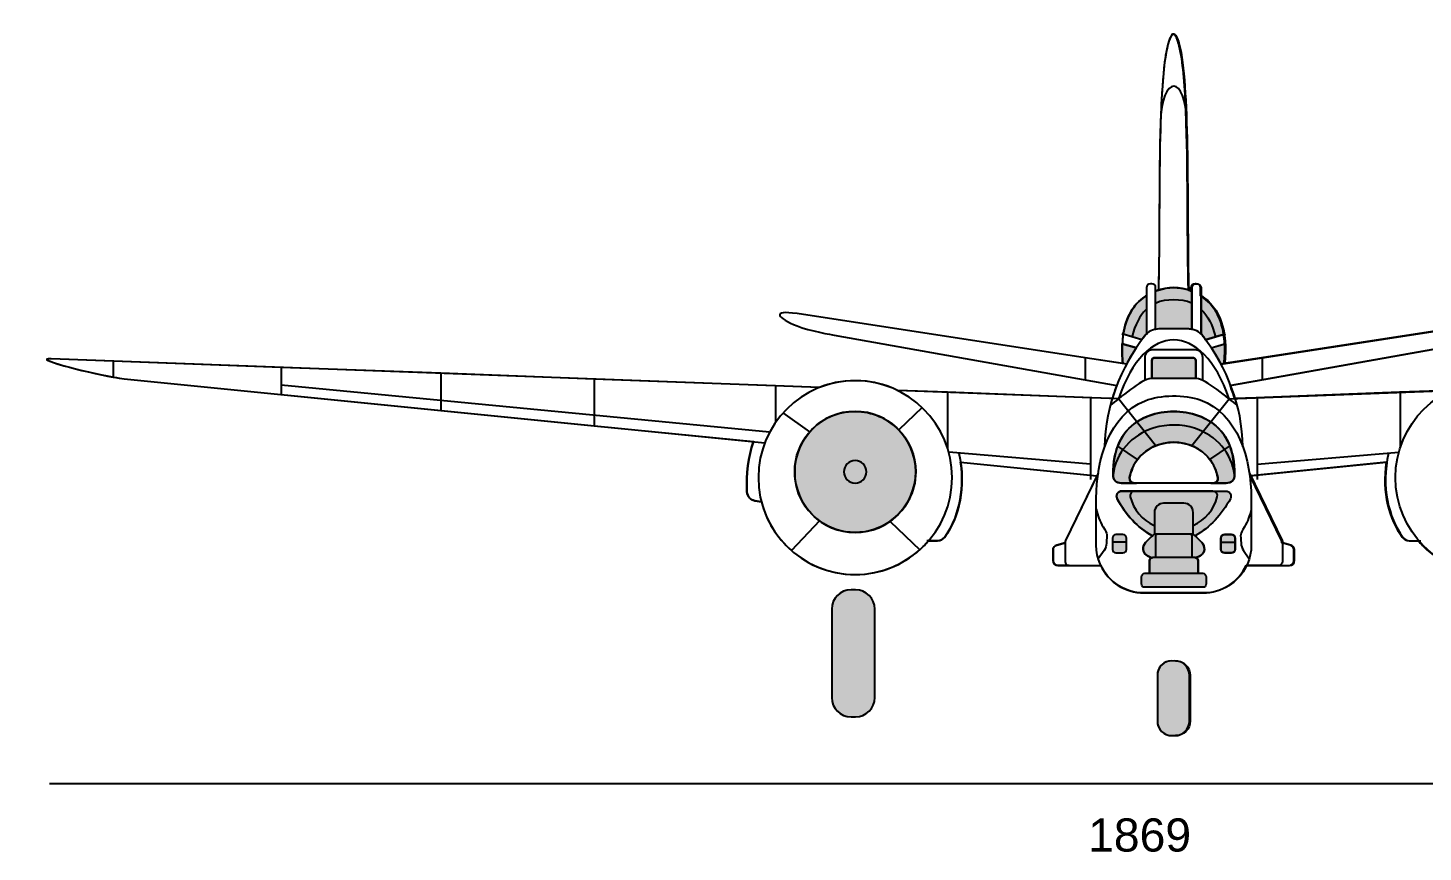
# Model space of a CAD drawing. Extents: x 34 to 386, y 42 to 325.
# Drawn here: x 195.8 to 311.4, y 250.9 to 319.1 of the extents above; entities that cross this region are included whole.
import ezdxf

# ---------------------------------------------------------------- set-up
doc = ezdxf.new("R2010")
doc.units = 0
doc.header["$MEASUREMENT"] = 0
doc.layers.add('4-VIEW', color=7, linetype='CONTINUOUS')
doc.layers.add('SOLIDS', color=7, linetype='CONTINUOUS')

msp = doc.modelspace()

# ---------------------------------------------------------------- hatches: boundary and pattern name
at = {"layer": 'SOLIDS'}
h = msp.add_hatch(color=255, dxfattribs=at)
edge = h.paths.add_edge_path()
edge.add_spline(control_points=[(289.24, 297.34), (289.24, 297.34), (289.24, 294.17), (289.24, 294.17), (289.33, 294.19), (289.42, 294.2), (289.51, 294.2), (289.51, 294.2), (291.96, 294.2), (291.96, 294.2), (292.06, 294.2), (292.15, 294.19), (292.24, 294.17), (292.24, 294.17), (292.24, 297.61), (292.24, 297.61), (292.24, 297.79), (292.39, 297.94), (292.57, 297.94), (292.57, 297.94), (292.51, 297.94), (292.51, 297.94), (292.33, 297.94), (292.18, 297.79), (292.18, 297.61), (292.18, 297.61), (292.18, 297.36), (292.18, 297.36), (292.18, 297.36), (292.18, 297.34), (292.18, 297.34), (292.18, 297.34), (292.06, 297.38), (292.06, 297.38), (292.06, 297.38), (291.96, 297.42), (291.96, 297.42), (291.95, 297.43), (291.95, 297.43), (291.95, 297.44), (291.11, 297.69), (290.31, 297.69), (289.47, 297.42), (289.47, 297.42), (289.36, 297.38), (289.36, 297.38), (289.36, 297.38), (289.24, 297.34), (289.24, 297.34)], knot_values=[0, 0, 0, 0, 1, 1, 1, 2, 2, 2, 3, 3, 3, 4, 4, 4, 5, 5, 5, 6, 6, 6, 7, 7, 7, 8, 8, 8, 9, 9, 9, 10, 10, 10, 11, 11, 11, 12, 12, 12, 13, 13, 13, 14, 14, 14, 15, 15, 15, 16, 16, 16, 16], degree=3, periodic=1)
h = msp.add_hatch(color=255, dxfattribs=at)
edge = h.paths.add_edge_path()
edge.add_spline(control_points=[(287.28, 293.56), (287.28, 293.56), (288.1, 293.31), (288.1, 293.31), (288.16, 293.41), (288.23, 293.5), (288.3, 293.59), (288.35, 293.66), (288.41, 293.73), (288.48, 293.79), (288.48, 293.79), (288.48, 296.95), (288.48, 296.95), (288.43, 296.93), (288.38, 296.91), (288.36, 296.89), (287.39, 296.24), (286.77, 295.17), (286.55, 293.77), (286.55, 293.77), (287.28, 293.56), (287.28, 293.56)], knot_values=[0, 0, 0, 0, 1, 1, 1, 2, 2, 2, 3, 3, 3, 4, 4, 4, 5, 5, 5, 6, 6, 6, 7, 7, 7, 7], degree=3, periodic=1)
h = msp.add_hatch(color=255, dxfattribs=at)
edge = h.paths.add_edge_path()
edge.add_spline(control_points=[(294.2, 293.56), (294.2, 293.56), (294.87, 293.75), (294.87, 293.75), (294.87, 293.76), (294.87, 293.77), (294.87, 293.77), (294.65, 295.17), (294.04, 296.24), (293.06, 296.89), (293.05, 296.9), (293.03, 296.91), (293, 296.92), (293, 296.92), (293, 293.79), (293, 293.79), (293.06, 293.73), (293.12, 293.66), (293.18, 293.59), (293.25, 293.5), (293.31, 293.41), (293.38, 293.31), (293.38, 293.31), (294.2, 293.56), (294.2, 293.56)], knot_values=[0, 0, 0, 0, 1, 1, 1, 2, 2, 2, 3, 3, 3, 4, 4, 4, 5, 5, 5, 6, 6, 6, 7, 7, 7, 8, 8, 8, 8], degree=3, periodic=1)
h = msp.add_hatch(color=255, dxfattribs=at)
edge = h.paths.add_edge_path()
edge.add_spline(control_points=[(286.47, 292.98), (286.44, 292.47), (286.46, 291.91), (286.52, 291.33), (286.52, 291.33), (286.82, 291.28), (286.82, 291.28), (287.07, 291.75), (287.34, 292.2), (287.64, 292.65), (287.64, 292.65), (286.47, 292.98), (286.47, 292.98)], knot_values=[0, 0, 0, 0, 1, 1, 1, 2, 2, 2, 3, 3, 3, 4, 4, 4, 4], degree=3, periodic=1)
h = msp.add_hatch(color=255, dxfattribs=at)
edge = h.paths.add_edge_path()
edge.add_spline(control_points=[(293.84, 292.65), (294.13, 292.2), (294.41, 291.75), (294.66, 291.28), (294.66, 291.28), (294.96, 291.33), (294.96, 291.33), (294.96, 291.33), (294.96, 291.33), (294.96, 291.33), (294.96, 291.33), (294.9, 291.33), (294.9, 291.33), (294.96, 291.91), (294.98, 292.46), (294.95, 292.97), (294.95, 292.97), (293.84, 292.65), (293.84, 292.65)], knot_values=[0, 0, 0, 0, 1, 1, 1, 2, 2, 2, 3, 3, 3, 4, 4, 4, 5, 5, 5, 6, 6, 6, 6], degree=3, periodic=1)
h = msp.add_hatch(color=255, dxfattribs=at)
edge = h.paths.add_edge_path()
edge.add_spline(control_points=[(288.92, 291.59), (288.92, 291.59), (288.92, 290.09), (288.92, 290.09), (288.92, 290.09), (292.56, 290.09), (292.56, 290.09), (292.56, 290.09), (292.56, 291.59), (292.56, 291.59), (292.56, 291.72), (292.45, 291.82), (292.32, 291.82), (292.32, 291.82), (289.16, 291.82), (289.16, 291.82), (289.03, 291.82), (288.92, 291.72), (288.92, 291.59)], knot_values=[0, 0, 0, 0, 1, 1, 1, 2, 2, 2, 3, 3, 3, 4, 4, 4, 5, 5, 5, 6, 6, 6, 6], degree=3, periodic=1)
h = msp.add_hatch(color=252, dxfattribs=at)
edge = h.paths.add_edge_path()
edge.add_spline(control_points=[(260.58, 285.68), (259.8, 284.8), (259.33, 283.64), (259.33, 282.37), (259.33, 280.7), (260.15, 279.22), (261.4, 278.31), (262.23, 277.71), (263.25, 277.35), (264.34, 277.35), (265.42, 277.35), (266.41, 277.69), (267.23, 278.27), (268.52, 279.18), (269.36, 280.68), (269.36, 282.37), (269.36, 283.72), (268.83, 284.94), (267.96, 285.84), (267.05, 286.79), (265.76, 287.38), (264.34, 287.38), (262.84, 287.38), (261.5, 286.73), (260.58, 285.68)], knot_values=[0, 0, 0, 0, 1, 1, 1, 2, 2, 2, 3, 3, 3, 4, 4, 4, 5, 5, 5, 6, 6, 6, 7, 7, 7, 8, 8, 8, 8], degree=3, periodic=1)
h = msp.add_hatch(color=255, dxfattribs=at)
edge = h.paths.add_edge_path()
edge.add_spline(control_points=[(285.71, 282.13), (285.66, 281.72), (285.97, 281.44), (286.39, 281.44), (286.39, 281.44), (287.45, 281.44), (287.45, 281.44), (287.21, 281.44), (287.04, 281.66), (287.08, 281.89), (287.19, 282.48), (287.42, 282.98), (287.73, 283.39), (289.16, 285.29), (292.31, 285.29), (293.75, 283.39), (294.05, 282.98), (294.28, 282.48), (294.4, 281.89), (294.44, 281.66), (294.26, 281.44), (294.03, 281.44), (294.03, 281.44), (295.08, 281.44), (295.08, 281.44), (295.5, 281.44), (295.82, 281.72), (295.77, 282.13), (295.79, 284.22), (295.07, 285.67), (293.8, 286.51), (293.56, 286.67), (293.31, 286.8), (293.03, 286.92), (291.72, 287.47), (290.27, 287.51), (288.92, 287.09), (288.46, 286.95), (288.04, 286.75), (287.68, 286.51), (286.41, 285.67), (285.69, 284.22), (285.71, 282.13)], knot_values=[0, 0, 0, 0, 1, 1, 1, 2, 2, 2, 3, 3, 3, 4, 4, 4, 5, 5, 5, 6, 6, 6, 7, 7, 7, 8, 8, 8, 9, 9, 9, 10, 10, 10, 11, 11, 11, 12, 12, 12, 13, 13, 13, 14, 14, 14, 14], degree=3, periodic=1)
h = msp.add_hatch(color=252, dxfattribs=at)
edge = h.paths.add_edge_path()
edge.add_spline(control_points=[(286.05, 280.15), (286.77, 278.8), (287.72, 277.78), (288.97, 277.08), (288.94, 277.05), (288.91, 277.02), (288.87, 276.99), (288.73, 276.85), (288.6, 276.71), (288.41, 276.52), (288.26, 276.36), (288.19, 276.17), (288.2, 275.95), (288.23, 275.55), (288.58, 275.35), (288.92, 275.26), (288.93, 275.26), (288.95, 275.27), (288.97, 275.27), (288.97, 275.27), (288.92, 275.26), (288.92, 275.26), (288.81, 275.23), (288.73, 275.14), (288.73, 275.03), (288.73, 275.03), (288.73, 273.97), (288.73, 273.97), (288.73, 273.97), (288.34, 273.97), (288.34, 273.97), (288.19, 273.97), (288.06, 273.84), (288.06, 273.68), (288.06, 273.68), (288.06, 273.09), (288.06, 273.09), (288.06, 272.93), (288.19, 272.81), (288.34, 272.81), (288.34, 272.81), (293.14, 272.81), (293.14, 272.81), (293.29, 272.81), (293.42, 272.93), (293.42, 273.09), (293.42, 273.09), (293.42, 273.68), (293.42, 273.68), (293.42, 273.84), (293.29, 273.97), (293.14, 273.97), (293.14, 273.97), (292.75, 273.97), (292.75, 273.97), (292.75, 273.97), (292.75, 275.03), (292.75, 275.03), (292.75, 275.14), (292.67, 275.24), (292.56, 275.26), (292.9, 275.35), (293.25, 275.55), (293.28, 275.95), (293.29, 276.17), (293.22, 276.36), (293.07, 276.52), (292.87, 276.71), (292.75, 276.85), (292.6, 276.99), (292.57, 277.02), (292.54, 277.05), (292.51, 277.08), (293.76, 277.78), (294.7, 278.8), (295.43, 280.15), (295.58, 280.43), (295.37, 280.78), (295.05, 280.78), (295.05, 280.78), (293.98, 280.78), (293.98, 280.78), (293.98, 280.78), (287.5, 280.78), (287.5, 280.78), (287.5, 280.78), (286.43, 280.78), (286.43, 280.78), (286.11, 280.78), (285.9, 280.43), (286.05, 280.15), (286.05, 280.15), (286.05, 280.15), (286.05, 280.15)], knot_values=[0, 0, 0, 0, 1, 1, 1, 2, 2, 2, 3, 3, 3, 4, 4, 4, 5, 5, 5, 6, 6, 6, 7, 7, 7, 8, 8, 8, 9, 9, 9, 10, 10, 10, 11, 11, 11, 12, 12, 12, 13, 13, 13, 14, 14, 14, 15, 15, 15, 16, 16, 16, 17, 17, 17, 18, 18, 18, 19, 19, 19, 20, 20, 20, 21, 21, 21, 22, 22, 22, 23, 23, 23, 24, 24, 24, 25, 25, 25, 26, 26, 26, 27, 27, 27, 28, 28, 28, 29, 29, 29, 30, 30, 30, 31, 31, 31, 31], degree=3, periodic=1)
edge = h.paths.add_edge_path()
edge.add_spline(control_points=[(294.65, 276.55), (294.65, 276.55), (294.65, 276.88), (294.65, 276.88), (294.65, 277.04), (294.78, 277.18), (294.94, 277.18), (294.94, 277.18), (295.52, 277.18), (295.52, 277.18), (295.69, 277.18), (295.82, 277.04), (295.82, 276.88), (295.82, 276.88), (295.82, 276.55), (295.82, 276.55), (295.82, 276.55), (295.82, 275.95), (295.82, 275.95), (295.82, 275.79), (295.69, 275.66), (295.52, 275.66), (295.52, 275.66), (294.94, 275.66), (294.94, 275.66), (294.78, 275.66), (294.65, 275.79), (294.65, 275.95), (294.65, 275.95), (294.65, 276.55), (294.65, 276.55), (294.65, 276.55), (294.65, 276.55), (294.65, 276.55)], knot_values=[0, 0, 0, 0, 1, 1, 1, 2, 2, 2, 3, 3, 3, 4, 4, 4, 5, 5, 5, 6, 6, 6, 7, 7, 7, 8, 8, 8, 9, 9, 9, 10, 10, 10, 11, 11, 11, 11], degree=3, periodic=1)
edge = h.paths.add_edge_path()
edge.add_spline(control_points=[(285.66, 276.55), (285.66, 276.55), (285.66, 276.88), (285.66, 276.88), (285.66, 277.04), (285.79, 277.18), (285.95, 277.18), (285.95, 277.18), (286.53, 277.18), (286.53, 277.18), (286.7, 277.18), (286.83, 277.04), (286.83, 276.88), (286.83, 276.88), (286.83, 276.55), (286.83, 276.55), (286.83, 276.55), (286.83, 275.95), (286.83, 275.95), (286.83, 275.79), (286.7, 275.66), (286.53, 275.66), (286.53, 275.66), (285.95, 275.66), (285.95, 275.66), (285.79, 275.66), (285.66, 275.79), (285.66, 275.95), (285.66, 275.95), (285.66, 276.55), (285.66, 276.55), (285.66, 276.55), (285.66, 276.55), (285.66, 276.55)], knot_values=[0, 0, 0, 0, 1, 1, 1, 2, 2, 2, 3, 3, 3, 4, 4, 4, 5, 5, 5, 6, 6, 6, 7, 7, 7, 8, 8, 8, 9, 9, 9, 10, 10, 10, 11, 11, 11, 11], degree=3, periodic=1)
edge = h.paths.add_edge_path()
edge.add_spline(control_points=[(292.51, 275.27), (292.53, 275.27), (292.55, 275.26), (292.56, 275.26), (292.56, 275.26), (292.51, 275.27), (292.51, 275.27), (292.51, 275.27), (292.51, 275.27), (292.51, 275.27)], knot_values=[0, 0, 0, 0, 1, 1, 1, 2, 2, 2, 3, 3, 3, 3], degree=3, periodic=1)
edge = h.paths.add_edge_path()
edge.add_spline(control_points=[(289.24, 277.21), (289.28, 277.21), (289.32, 277.22), (289.36, 277.22), (289.36, 277.22), (289.24, 277.21), (289.24, 277.21), (289.24, 277.21), (289.24, 277.21), (289.24, 277.21)], knot_values=[0, 0, 0, 0, 1, 1, 1, 2, 2, 2, 3, 3, 3, 3], degree=3, periodic=1)
edge = h.paths.add_edge_path()
edge.add_spline(control_points=[(292.11, 277.22), (292.16, 277.22), (292.2, 277.21), (292.24, 277.21), (292.24, 277.21), (292.11, 277.22), (292.11, 277.22)], knot_values=[0, 0, 0, 0, 1, 1, 1, 2, 2, 2, 2], degree=3, periodic=1)
h = msp.add_hatch(color=252, dxfattribs=at)
edge = h.paths.add_edge_path()
edge.add_spline(control_points=[(265.97, 271.01), (265.97, 271.01), (265.97, 263.68), (265.97, 263.68), (265.97, 262.8), (265.25, 262.08), (264.37, 262.08), (264.37, 262.08), (264, 262.08), (264, 262.08), (263.12, 262.08), (262.4, 262.8), (262.4, 263.68), (262.4, 263.68), (262.4, 271.01), (262.4, 271.01), (262.4, 271.89), (263.12, 272.61), (264, 272.61), (264, 272.61), (264.37, 272.61), (264.37, 272.61), (265.25, 272.61), (265.97, 271.89), (265.97, 271.01)], knot_values=[0, 0, 0, 0, 1, 1, 1, 2, 2, 2, 3, 3, 3, 4, 4, 4, 5, 5, 5, 6, 6, 6, 7, 7, 7, 8, 8, 8, 8], degree=3, periodic=1)
h = msp.add_hatch(color=252, dxfattribs=at)
edge = h.paths.add_edge_path()
edge.add_spline(control_points=[(290.39, 260.55), (289.82, 260.64), (289.38, 261.14), (289.38, 261.74), (289.38, 261.74), (289.38, 265.52), (289.38, 265.52), (289.38, 266.1), (289.78, 266.58), (290.32, 266.7), (290.32, 266.7), (290.83, 266.73), (290.83, 266.73), (291.5, 266.73), (292.04, 266.19), (292.04, 265.52), (292.04, 265.52), (292.04, 261.74), (292.04, 261.74), (292.04, 261.07), (291.5, 260.53), (290.83, 260.53), (290.83, 260.53), (290.39, 260.55), (290.39, 260.55)], knot_values=[0, 0, 0, 0, 1, 1, 1, 2, 2, 2, 3, 3, 3, 4, 4, 4, 5, 5, 5, 6, 6, 6, 7, 7, 7, 8, 8, 8, 8], degree=3, periodic=1)

# ---------------------------------------------------------------- linework, layer by layer
at = {"layer": '4-VIEW', "color": 7}
for points in [[(288.1, 293.31), (286.45, 293.8)], [(293.38, 293.31), (295.02, 293.8)], [(287.64, 292.65), (286.47, 292.98)], [(293.84, 292.65), (295.01, 292.98)], [(202.87, 291.54), (202.87, 290.21)], [(283.41, 291.8), (283.41, 290)], [(298.07, 291.8), (298.07, 290)], [(216.79, 291.02), (216.79, 288.81)], [(230.01, 290.53), (230.01, 287.46)], [(257.25, 285.65), (216.79, 289.56)], [(242.73, 290.05), (242.73, 286.19)], [(257.74, 289.49), (257.74, 286.53)], [(286.16, 288.43), (267.86, 289.11)], [(295.32, 288.43), (313.62, 289.11)], [(271.99, 288.96), (271.99, 284.37)], [(283.84, 288.51), (283.84, 281.74)], [(289.22, 284.54), (286.16, 288.43)], [(292.25, 284.54), (295.32, 288.43)], [(297.64, 288.51), (297.64, 281.74)], [(309.49, 288.96), (309.49, 284.37)], [(260.58, 285.68), (258.37, 287.25)], [(269.89, 287.7), (267.96, 285.84)], [(287.74, 283.38), (286.1, 284.49)], [(293.74, 283.38), (295.37, 284.49)], [(283.84, 283), (272.09, 283.99)], [(272.25, 283.24), (272.25, 283.24)], [(297.64, 283), (309.39, 283.99)], [(309.22, 283.24), (309.22, 283.24)], [(273.08, 283.16), (284.36, 282.04)], [(308.4, 283.16), (297.12, 282.04)], [(261.4, 278.31), (259.06, 275.86)], [(267.23, 278.27), (269.7, 275.92)], [(286.83, 276.55), (285.66, 276.55)], [(289.24, 277.21), (289.24, 275.27)], [(292.24, 277.21), (292.24, 275.27)], [(294.65, 276.55), (295.82, 276.55)], [(197.59, 256.56), (384.65, 256.56)]]:
    msp.add_lwpolyline(points, dxfattribs=at)
for points, knots in [([(292.01, 297.42), (291.85, 303.4), (292.1, 313.05), (291.37, 317.08), (291.01, 319.09), (290.48, 319.13), (290.11, 317.09), (289.38, 313.07), (289.63, 303.41), (289.47, 297.42)], [0, 0, 0, 0, 1, 1, 1, 2, 2, 2, 3, 3, 3, 3]), ([(289.24, 294.17), (289.24, 294.17), (289.24, 297.61), (289.24, 297.61), (289.24, 297.79), (289.09, 297.94), (288.91, 297.94), (288.91, 297.94), (288.81, 297.94), (288.81, 297.94), (288.62, 297.94), (288.48, 297.79), (288.48, 297.61), (288.48, 297.61), (288.48, 293.72), (288.48, 293.72)], [0, 0, 0, 0, 1, 1, 1, 2, 2, 2, 3, 3, 3, 4, 4, 4, 5, 5, 5, 5]), ([(292.24, 294.17), (292.24, 294.17), (292.24, 297.61), (292.24, 297.61), (292.24, 297.79), (292.39, 297.94), (292.57, 297.94), (292.57, 297.94), (292.67, 297.94), (292.67, 297.94), (292.85, 297.94), (293, 297.79), (293, 297.61), (293, 297.61), (293, 293.72), (293, 293.72)], [0, 0, 0, 0, 1, 1, 1, 2, 2, 2, 3, 3, 3, 4, 4, 4, 5, 5, 5, 5]), ([(286.82, 291.28), (286.82, 291.28), (259.54, 295.47), (259.54, 295.47), (257.31, 295.81), (257.94, 295.08), (259.53, 294.45), (260.55, 294.05), (262.45, 293.71), (262.61, 293.69), (262.61, 293.69), (286.02, 289.53), (286.02, 289.53)], [0, 0, 0, 0, 1, 1, 1, 2, 2, 2, 3, 3, 3, 4, 4, 4, 4]), ([(294.66, 291.28), (294.66, 291.28), (321.94, 295.47), (321.94, 295.47), (324.17, 295.81), (323.54, 295.08), (321.95, 294.45), (320.93, 294.05), (319.03, 293.71), (318.87, 293.69), (318.87, 293.69), (295.46, 289.53), (295.46, 289.53)], [0, 0, 0, 0, 1, 1, 1, 2, 2, 2, 3, 3, 3, 4, 4, 4, 4]), ([(296.47, 284.43), (296.39, 287.95), (295.16, 290.94), (293.18, 293.59), (292.88, 293.99), (292.46, 294.2), (291.96, 294.2), (291.96, 294.2), (289.51, 294.2), (289.51, 294.2), (289.02, 294.2), (288.6, 293.99), (288.3, 293.59), (286.32, 290.94), (285.09, 287.95), (285.01, 284.43)], [0, 0, 0, 0, 1, 1, 1, 2, 2, 2, 3, 3, 3, 4, 4, 4, 5, 5, 5, 5]), ([(293.14, 289.99), (293.14, 289.99), (293.14, 291.85), (293.14, 291.85), (293.14, 292.19), (292.86, 292.47), (292.52, 292.47), (292.52, 292.47), (288.96, 292.47), (288.96, 292.47), (288.62, 292.47), (288.34, 292.19), (288.34, 291.85), (288.34, 291.85), (288.34, 289.99), (288.34, 289.99)], [0, 0, 0, 0, 1, 1, 1, 2, 2, 2, 3, 3, 3, 4, 4, 4, 5, 5, 5, 5]), ([(261.38, 289.35), (261.38, 289.35), (197.74, 291.74), (197.74, 291.74), (195.8, 291.81), (201.95, 290.27), (203.78, 290.08), (203.78, 290.08), (256.86, 284.78), (256.86, 284.78)], [0, 0, 0, 0, 1, 1, 1, 2, 2, 2, 3, 3, 3, 3]), ([(292.56, 290.09), (292.56, 290.09), (292.56, 291.59), (292.56, 291.59), (292.56, 291.72), (292.45, 291.82), (292.32, 291.82), (292.32, 291.82), (289.16, 291.82), (289.16, 291.82), (289.03, 291.82), (288.92, 291.72), (288.92, 291.59), (288.92, 291.59), (288.92, 290.09), (288.92, 290.09)], [0, 0, 0, 0, 1, 1, 1, 2, 2, 2, 3, 3, 3, 4, 4, 4, 5, 5, 5, 5]), ([(264.34, 273.87), (259.91, 273.87), (256.32, 277.47), (256.32, 281.9), (256.32, 286.33), (259.91, 289.92), (264.34, 289.92), (268.77, 289.92), (272.37, 286.33), (272.37, 281.9), (272.37, 277.47), (268.77, 273.87), (264.34, 273.87), (264.34, 273.87), (264.34, 273.87), (264.34, 273.87)], [0, 0, 0, 0, 1, 1, 1, 2, 2, 2, 3, 3, 3, 4, 4, 4, 5, 5, 5, 5]), ([(295.99, 287.89), (295.3, 288.41), (293.39, 290.09), (292.62, 290.09), (292.62, 290.09), (288.86, 290.09), (288.86, 290.09), (288.09, 290.09), (286.18, 288.41), (285.49, 287.89)], [0, 0, 0, 0, 1, 1, 1, 2, 2, 2, 3, 3, 3, 3]), ([(317.13, 273.87), (321.56, 273.87), (325.16, 277.47), (325.16, 281.9), (325.16, 286.33), (321.56, 289.92), (317.13, 289.92), (312.7, 289.92), (309.11, 286.33), (309.11, 281.9), (309.11, 277.47), (312.7, 273.87), (317.13, 273.87), (317.13, 273.87), (317.13, 273.87), (317.13, 273.87)], [0, 0, 0, 0, 1, 1, 1, 2, 2, 2, 3, 3, 3, 4, 4, 4, 5, 5, 5, 5]), ([(293.21, 272.34), (295.39, 272.34), (297.16, 274.12), (297.16, 276.3), (297.16, 276.3), (297.16, 280.18), (297.16, 280.18), (297.16, 283.39), (296.06, 287.22), (292.94, 288.33), (291.65, 288.79), (289.63, 288.77), (288.36, 288.26), (285.37, 287.07), (284.32, 283.33), (284.32, 280.18), (284.32, 280.18), (284.32, 276.3), (284.32, 276.3), (284.32, 274.12), (286.09, 272.34), (288.27, 272.34), (288.27, 272.34), (293.21, 272.34), (293.21, 272.34), (293.21, 272.34), (293.21, 272.34), (293.21, 272.34)], [0, 0, 0, 0, 1, 1, 1, 2, 2, 2, 3, 3, 3, 4, 4, 4, 5, 5, 5, 6, 6, 6, 7, 7, 7, 8, 8, 8, 9, 9, 9, 9]), ([(264.34, 277.35), (261.57, 277.35), (259.33, 279.6), (259.33, 282.37), (259.33, 285.14), (261.57, 287.38), (264.34, 287.38), (267.11, 287.38), (269.36, 285.14), (269.36, 282.37), (269.36, 279.6), (267.11, 277.35), (264.34, 277.35), (264.34, 277.35), (264.34, 277.35), (264.34, 277.35)], [0, 0, 0, 0, 1, 1, 1, 2, 2, 2, 3, 3, 3, 4, 4, 4, 5, 5, 5, 5]), ([(295.77, 282.13), (295.79, 284.61), (294.78, 286.19), (293.03, 286.92), (291.72, 287.47), (290.27, 287.51), (288.92, 287.09), (286.89, 286.45), (285.69, 284.83), (285.71, 282.13)], [0, 0, 0, 0, 1, 1, 1, 2, 2, 2, 3, 3, 3, 3]), ([(293.81, 281.44), (293.81, 281.44), (295.08, 281.44), (295.08, 281.44), (295.5, 281.44), (295.82, 281.72), (295.77, 282.13), (295.55, 283.89), (294.3, 285.39), (292.47, 285.98), (291.41, 286.32), (290.19, 286.33), (289.13, 286.01), (287.23, 285.45), (285.93, 283.93), (285.71, 282.13), (285.66, 281.72), (285.97, 281.44), (286.39, 281.44), (286.39, 281.44), (287.66, 281.44), (287.66, 281.44)], [0, 0, 0, 0, 1, 1, 1, 2, 2, 2, 3, 3, 3, 4, 4, 4, 5, 5, 5, 6, 6, 6, 7, 7, 7, 7]), ([(294.03, 281.44), (294.26, 281.44), (294.44, 281.66), (294.4, 281.89), (293.65, 285.79), (287.83, 285.79), (287.08, 281.89), (287.04, 281.66), (287.21, 281.44), (287.45, 281.44), (287.45, 281.44), (294.03, 281.44), (294.03, 281.44), (294.03, 281.44), (294.03, 281.44), (294.03, 281.44)], [0, 0, 0, 0, 1, 1, 1, 2, 2, 2, 3, 3, 3, 4, 4, 4, 5, 5, 5, 5]), ([(256.57, 279.89), (256.57, 279.89), (256.03, 279.98), (256.03, 279.98), (255.66, 280.04), (255.4, 280.34), (255.38, 280.71), (255.29, 282.2), (255.49, 283.58), (255.91, 284.88)], [0, 0, 0, 0, 1, 1, 1, 2, 2, 2, 3, 3, 3, 3]), ([(264.34, 281.43), (263.83, 281.43), (263.4, 281.85), (263.4, 282.37), (263.4, 282.89), (263.83, 283.31), (264.34, 283.31), (264.86, 283.31), (265.28, 282.89), (265.28, 282.37), (265.28, 281.85), (264.86, 281.43), (264.34, 281.43), (264.34, 281.43), (264.34, 281.43), (264.34, 281.43)], [0, 0, 0, 0, 1, 1, 1, 2, 2, 2, 3, 3, 3, 4, 4, 4, 5, 5, 5, 5]), ([(272.94, 283.92), (273.58, 281.11), (272.93, 278.58), (271.77, 276.97), (271.62, 276.77), (271.41, 276.67), (271.17, 276.67), (271.17, 276.67), (270.27, 276.67), (270.27, 276.67)], [0, 0, 0, 0, 1, 1, 1, 2, 2, 2, 3, 3, 3, 3]), ([(308.54, 283.92), (307.89, 281.11), (308.55, 278.58), (309.71, 276.97), (309.85, 276.77), (310.06, 276.67), (310.31, 276.67), (310.31, 276.67), (311.2, 276.67), (311.2, 276.67)], [0, 0, 0, 0, 1, 1, 1, 2, 2, 2, 3, 3, 3, 3]), ([(284.47, 282.26), (284.47, 282.26), (281.77, 276.69), (281.77, 276.69), (281.74, 276.64), (281.73, 276.59), (281.73, 276.54), (281.73, 276.54), (281.73, 274.95), (281.73, 274.95), (281.73, 274.76), (281.88, 274.61), (282.06, 274.61), (282.06, 274.61), (284.73, 274.61), (284.73, 274.61)], [0, 0, 0, 0, 1, 1, 1, 2, 2, 2, 3, 3, 3, 4, 4, 4, 5, 5, 5, 5]), ([(297.01, 282.26), (297.01, 282.26), (299.71, 276.69), (299.71, 276.69), (299.74, 276.64), (299.75, 276.59), (299.75, 276.54), (299.75, 276.54), (299.75, 274.95), (299.75, 274.95), (299.75, 274.76), (299.6, 274.61), (299.41, 274.61), (299.41, 274.61), (296.75, 274.61), (296.75, 274.61)], [0, 0, 0, 0, 1, 1, 1, 2, 2, 2, 3, 3, 3, 4, 4, 4, 5, 5, 5, 5]), ([(287.5, 280.78), (287.5, 280.78), (286.43, 280.78), (286.43, 280.78), (286.11, 280.78), (285.9, 280.43), (286.05, 280.15), (286.77, 278.8), (287.72, 277.78), (288.97, 277.08)], [0, 0, 0, 0, 1, 1, 1, 2, 2, 2, 3, 3, 3, 3]), ([(292.36, 277.92), (293.34, 278.37), (294.08, 279.25), (294.35, 280.3), (294.41, 280.55), (294.23, 280.78), (293.98, 280.78), (293.98, 280.78), (287.5, 280.78), (287.5, 280.78), (287.25, 280.78), (287.07, 280.55), (287.13, 280.3), (287.4, 279.25), (288.14, 278.37), (289.12, 277.92)], [0, 0, 0, 0, 1, 1, 1, 2, 2, 2, 3, 3, 3, 4, 4, 4, 5, 5, 5, 5]), ([(292.34, 277.22), (292.34, 277.22), (292.34, 279.01), (292.34, 279.01), (292.34, 279.43), (292, 279.77), (291.58, 279.77), (291.58, 279.77), (289.9, 279.77), (289.9, 279.77), (289.48, 279.77), (289.14, 279.43), (289.14, 279.01), (289.14, 279.01), (289.14, 277.22), (289.14, 277.22)], [0, 0, 0, 0, 1, 1, 1, 2, 2, 2, 3, 3, 3, 4, 4, 4, 5, 5, 5, 5]), ([(293.98, 280.78), (293.98, 280.78), (295.05, 280.78), (295.05, 280.78), (295.37, 280.78), (295.58, 280.43), (295.43, 280.15), (294.7, 278.8), (293.76, 277.78), (292.51, 277.08)], [0, 0, 0, 0, 1, 1, 1, 2, 2, 2, 3, 3, 3, 3]), ([(284.32, 279.28), (284.44, 278.76), (284.61, 278.27), (284.88, 277.83), (285.31, 277.16), (285.19, 277.24), (285.16, 276.46), (285.15, 276.24), (285.09, 276.05), (284.96, 275.87), (284.96, 275.87), (284.48, 275.18), (284.48, 275.18)], [0, 0, 0, 0, 1, 1, 1, 2, 2, 2, 3, 3, 3, 4, 4, 4, 4]), ([(297.16, 279.28), (297.04, 278.76), (296.87, 278.27), (296.6, 277.83), (296.17, 277.16), (296.29, 277.24), (296.32, 276.46), (296.33, 276.24), (296.39, 276.05), (296.52, 275.87), (296.52, 275.87), (297, 275.18), (297, 275.18)], [0, 0, 0, 0, 1, 1, 1, 2, 2, 2, 3, 3, 3, 4, 4, 4, 4]), ([(282.06, 274.61), (282.06, 274.61), (281.14, 274.61), (281.14, 274.61), (280.92, 274.61), (280.74, 274.79), (280.74, 275.02), (280.74, 275.02), (280.74, 275.91), (280.74, 275.91), (280.74, 276.1), (280.86, 276.26), (281.04, 276.3), (281.04, 276.3), (281.73, 276.48), (281.73, 276.48)], [0, 0, 0, 0, 1, 1, 1, 2, 2, 2, 3, 3, 3, 4, 4, 4, 5, 5, 5, 5]), ([(286.53, 275.66), (286.53, 275.66), (285.95, 275.66), (285.95, 275.66), (285.79, 275.66), (285.66, 275.79), (285.66, 275.95), (285.66, 275.95), (285.66, 276.88), (285.66, 276.88), (285.66, 277.04), (285.79, 277.18), (285.95, 277.18), (285.95, 277.18), (286.53, 277.18), (286.53, 277.18), (286.7, 277.18), (286.83, 277.04), (286.83, 276.88), (286.83, 276.88), (286.83, 275.95), (286.83, 275.95), (286.83, 275.79), (286.7, 275.66), (286.53, 275.66), (286.53, 275.66), (286.53, 275.66), (286.53, 275.66)], [0, 0, 0, 0, 1, 1, 1, 2, 2, 2, 3, 3, 3, 4, 4, 4, 5, 5, 5, 6, 6, 6, 7, 7, 7, 8, 8, 8, 9, 9, 9, 9]), ([(292.56, 275.26), (292.9, 275.35), (293.25, 275.55), (293.28, 275.95), (293.29, 276.17), (293.22, 276.36), (293.07, 276.52), (292.87, 276.71), (292.75, 276.85), (292.6, 276.99), (292.4, 277.18), (292.37, 277.22), (292.11, 277.22), (292.11, 277.22), (289.36, 277.22), (289.36, 277.22), (289.11, 277.22), (289.08, 277.18), (288.87, 276.99), (288.73, 276.85), (288.6, 276.71), (288.41, 276.52), (288.26, 276.36), (288.19, 276.17), (288.2, 275.95), (288.23, 275.55), (288.58, 275.35), (288.92, 275.26)], [0, 0, 0, 0, 1, 1, 1, 2, 2, 2, 3, 3, 3, 4, 4, 4, 5, 5, 5, 6, 6, 6, 7, 7, 7, 8, 8, 8, 9, 9, 9, 9]), ([(294.94, 275.66), (294.94, 275.66), (295.52, 275.66), (295.52, 275.66), (295.69, 275.66), (295.82, 275.79), (295.82, 275.95), (295.82, 275.95), (295.82, 276.88), (295.82, 276.88), (295.82, 277.04), (295.69, 277.18), (295.52, 277.18), (295.52, 277.18), (294.94, 277.18), (294.94, 277.18), (294.78, 277.18), (294.65, 277.04), (294.65, 276.88), (294.65, 276.88), (294.65, 275.95), (294.65, 275.95), (294.65, 275.79), (294.78, 275.66), (294.94, 275.66), (294.94, 275.66), (294.94, 275.66), (294.94, 275.66)], [0, 0, 0, 0, 1, 1, 1, 2, 2, 2, 3, 3, 3, 4, 4, 4, 5, 5, 5, 6, 6, 6, 7, 7, 7, 8, 8, 8, 9, 9, 9, 9]), ([(299.41, 274.61), (299.41, 274.61), (300.34, 274.61), (300.34, 274.61), (300.56, 274.61), (300.74, 274.79), (300.74, 275.02), (300.74, 275.02), (300.74, 275.91), (300.74, 275.91), (300.74, 276.1), (300.62, 276.26), (300.44, 276.3), (300.44, 276.3), (299.75, 276.48), (299.75, 276.48)], [0, 0, 0, 0, 1, 1, 1, 2, 2, 2, 3, 3, 3, 4, 4, 4, 5, 5, 5, 5]), ([(292.75, 273.97), (292.75, 273.97), (292.75, 275.03), (292.75, 275.03), (292.75, 275.16), (292.64, 275.27), (292.51, 275.27), (292.51, 275.27), (288.97, 275.27), (288.97, 275.27), (288.84, 275.27), (288.73, 275.16), (288.73, 275.03), (288.73, 275.03), (288.73, 273.97), (288.73, 273.97)], [0, 0, 0, 0, 1, 1, 1, 2, 2, 2, 3, 3, 3, 4, 4, 4, 5, 5, 5, 5]), ([(293.14, 272.81), (293.29, 272.81), (293.42, 272.93), (293.42, 273.09), (293.42, 273.09), (293.42, 273.68), (293.42, 273.68), (293.42, 273.84), (293.29, 273.97), (293.14, 273.97), (293.14, 273.97), (288.34, 273.97), (288.34, 273.97), (288.19, 273.97), (288.06, 273.84), (288.06, 273.68), (288.06, 273.68), (288.06, 273.09), (288.06, 273.09), (288.06, 272.93), (288.19, 272.81), (288.34, 272.81), (288.34, 272.81), (293.14, 272.81), (293.14, 272.81), (293.14, 272.81), (293.14, 272.81), (293.14, 272.81)], [0, 0, 0, 0, 1, 1, 1, 2, 2, 2, 3, 3, 3, 4, 4, 4, 5, 5, 5, 6, 6, 6, 7, 7, 7, 8, 8, 8, 9, 9, 9, 9]), ([(264.37, 262.08), (264.37, 262.08), (264, 262.08), (264, 262.08), (263.12, 262.08), (262.4, 262.8), (262.4, 263.68), (262.4, 263.68), (262.4, 271.01), (262.4, 271.01), (262.4, 271.89), (263.12, 272.61), (264, 272.61), (264, 272.61), (264.37, 272.61), (264.37, 272.61), (265.25, 272.61), (265.97, 271.89), (265.97, 271.01), (265.97, 271.01), (265.97, 263.68), (265.97, 263.68), (265.97, 262.8), (265.25, 262.08), (264.37, 262.08), (264.37, 262.08), (264.37, 262.08), (264.37, 262.08)], [0, 0, 0, 0, 1, 1, 1, 2, 2, 2, 3, 3, 3, 4, 4, 4, 5, 5, 5, 6, 6, 6, 7, 7, 7, 8, 8, 8, 9, 9, 9, 9]), ([(290.59, 266.73), (289.92, 266.73), (289.38, 266.19), (289.38, 265.52), (289.38, 265.52), (289.38, 261.74), (289.38, 261.74), (289.38, 261.07), (289.92, 260.53), (290.59, 260.53)], [0, 0, 0, 0, 1, 1, 1, 2, 2, 2, 3, 3, 3, 3]), ([(290.89, 266.73), (291.56, 266.73), (292.1, 266.19), (292.1, 265.52), (292.1, 265.52), (292.1, 261.74), (292.1, 261.74), (292.1, 261.07), (291.56, 260.53), (290.89, 260.53)], [0, 0, 0, 0, 1, 1, 1, 2, 2, 2, 3, 3, 3, 3])]:
    msp.add_open_spline(points, degree=3, knots=knots, dxfattribs=at)
for points in [[(291.83, 311.24), (291.77, 315.32), (289.71, 315.32), (289.64, 311.24)], [(292.21, 297.35), (291.21, 297.72), (290.27, 297.72), (289.27, 297.35)], [(288.47, 296.96), (286.91, 295.98), (286.23, 294.02), (286.52, 291.33)], [(292.21, 296.35), (291.42, 296.7), (290.06, 296.7), (289.27, 296.35)], [(293.01, 296.96), (294.57, 295.98), (295.25, 294.02), (294.96, 291.33)], [(295.32, 288.43), (293.1, 294.91), (288.37, 294.91), (286.16, 288.43)], [(288.43, 295.78), (287.92, 295.28), (287.53, 294.55), (287.28, 293.56)], [(293.05, 295.78), (293.56, 295.28), (293.94, 294.55), (294.2, 293.56)]]:
    msp.add_open_spline(points, degree=3, dxfattribs=at)
at = {"layer": 'SOLIDS'}
for points, knots in [([(290.59, 272.34), (290.59, 272.34), (290.04, 272.34), (290.04, 272.34), (290.04, 272.34), (288.27, 272.34), (288.27, 272.34), (286.69, 272.34), (285.33, 273.27), (284.69, 274.61), (284.69, 274.61), (282.06, 274.61), (282.06, 274.61), (282.06, 274.61), (281.14, 274.61), (281.14, 274.61), (280.92, 274.61), (280.74, 274.79), (280.74, 275.02), (280.74, 275.02), (280.74, 275.91), (280.74, 275.91), (280.74, 276.1), (280.86, 276.26), (281.04, 276.3), (281.04, 276.3), (281.73, 276.48), (281.73, 276.48), (281.73, 276.48), (281.73, 276.54), (281.73, 276.54), (281.73, 276.59), (281.74, 276.64), (281.77, 276.69), (281.77, 276.69), (284.36, 282.04), (284.36, 282.04), (284.36, 282.04), (283.84, 282.09), (283.84, 282.09), (283.84, 282.09), (273.08, 283.16), (273.08, 283.16), (273.46, 280.66), (272.82, 278.43), (271.77, 276.97), (271.62, 276.77), (271.41, 276.67), (271.17, 276.67), (271.17, 276.67), (270.43, 276.67), (270.43, 276.67), (270.2, 276.4), (269.96, 276.16), (269.7, 275.92), (268.28, 274.65), (266.4, 273.87), (264.34, 273.87), (262.32, 273.87), (260.47, 274.62), (259.06, 275.86), (257.86, 276.91), (256.98, 278.31), (256.57, 279.89), (256.57, 279.89), (256.03, 279.98), (256.03, 279.98), (255.66, 280.04), (255.4, 280.34), (255.38, 280.71), (255.29, 282.2), (255.49, 283.58), (255.91, 284.88), (255.91, 284.88), (242.73, 286.19), (242.73, 286.19), (242.73, 286.19), (230.01, 287.46), (230.01, 287.46), (230.01, 287.46), (203.78, 290.08), (203.78, 290.08), (203.54, 290.11), (203.23, 290.16), (202.87, 290.22), (200.48, 290.64), (196.05, 291.8), (197.74, 291.74), (197.74, 291.74), (202.87, 291.54), (202.87, 291.54), (202.87, 291.54), (216.79, 291.02), (216.79, 291.02), (216.79, 291.02), (230.01, 290.53), (230.01, 290.53), (230.01, 290.53), (242.73, 290.05), (242.73, 290.05), (242.73, 290.05), (257.74, 289.49), (257.74, 289.49), (257.74, 289.49), (261.38, 289.35), (261.38, 289.35), (262.3, 289.72), (263.3, 289.92), (264.34, 289.92), (265.6, 289.92), (266.79, 289.63), (267.86, 289.11), (267.86, 289.11), (271.99, 288.96), (271.99, 288.96), (271.99, 288.96), (283.84, 288.51), (283.84, 288.51), (283.84, 288.51), (285.64, 288.45), (285.64, 288.45), (285.75, 288.81), (285.88, 289.18), (286.02, 289.53), (286.02, 289.53), (262.61, 293.69), (262.61, 293.69), (262.45, 293.71), (260.55, 294.05), (259.53, 294.45), (257.94, 295.08), (257.31, 295.81), (259.54, 295.47), (259.54, 295.47), (283.41, 291.8), (283.41, 291.8), (283.41, 291.8), (286.52, 291.33), (286.52, 291.33), (286.46, 291.91), (286.44, 292.47), (286.47, 292.98), (286.48, 293.26), (286.51, 293.52), (286.55, 293.77), (286.77, 295.17), (287.39, 296.24), (288.36, 296.89), (288.38, 296.91), (288.43, 296.93), (288.48, 296.95), (288.48, 296.95), (288.48, 297.61), (288.48, 297.61), (288.48, 297.79), (288.62, 297.94), (288.81, 297.94), (288.81, 297.94), (288.91, 297.94), (288.91, 297.94), (289.09, 297.94), (289.24, 297.79), (289.24, 297.61), (289.24, 297.61), (289.24, 297.34), (289.24, 297.34), (289.24, 297.34), (289.36, 297.38), (289.36, 297.38), (289.39, 297.4), (289.43, 297.41), (289.47, 297.42), (289.57, 301.32), (289.5, 306.79), (289.64, 311.24), (289.64, 311.24), (289.64, 311.25), (289.64, 311.26), (289.65, 311.39), (289.65, 311.51), (289.66, 311.64), (289.73, 313.84), (289.87, 315.77), (290.11, 317.09), (290.25, 317.87), (290.42, 318.35), (290.59, 318.52), (290.59, 318.52), (290.59, 318.58), (290.59, 318.58), (290.71, 318.64), (290.77, 318.59), (290.83, 318.52), (291.01, 318.35), (291.17, 317.87), (291.31, 317.09), (291.55, 315.77), (291.69, 313.84), (291.76, 311.64), (291.77, 311.51), (291.77, 311.39), (291.78, 311.26), (291.78, 311.25), (291.78, 311.24), (291.78, 311.24), (291.92, 306.79), (291.85, 301.32), (291.96, 297.42), (291.99, 297.41), (292.03, 297.4), (292.06, 297.38), (292.06, 297.38), (292.18, 297.34), (292.18, 297.34), (292.18, 297.34), (292.18, 297.61), (292.18, 297.61), (292.18, 297.79), (292.33, 297.94), (292.51, 297.94), (292.51, 297.94), (292.61, 297.94), (292.61, 297.94), (292.8, 297.94), (292.95, 297.79), (292.95, 297.61), (292.95, 297.61), (292.95, 296.95), (292.95, 296.95), (292.99, 296.93), (293.04, 296.91), (293.06, 296.89), (294.04, 296.24), (294.65, 295.17), (294.87, 293.77), (294.91, 293.52), (294.94, 293.26), (294.95, 292.98), (294.98, 292.47), (294.96, 291.91), (294.9, 291.33), (294.9, 291.33), (298.01, 291.8), (298.01, 291.8), (298.01, 291.8), (321.88, 295.47), (321.88, 295.47), (324.12, 295.81), (323.48, 295.08), (321.9, 294.45), (320.87, 294.05), (318.97, 293.71), (318.81, 293.69), (318.81, 293.69), (295.41, 289.53), (295.41, 289.53), (295.54, 289.18), (295.67, 288.81), (295.78, 288.45), (295.78, 288.45), (297.58, 288.51), (297.58, 288.51), (297.58, 288.51), (309.43, 288.96), (309.43, 288.96), (309.43, 288.96), (313.57, 289.11), (313.57, 289.11), (314.63, 289.63), (315.82, 289.92), (317.08, 289.92), (318.12, 289.92), (319.12, 289.72), (320.04, 289.35), (320.04, 289.35), (323.68, 289.49), (323.68, 289.49), (323.68, 289.49), (338.69, 290.05), (338.69, 290.05), (338.69, 290.05), (351.41, 290.53), (351.41, 290.53), (351.41, 290.53), (364.63, 291.02), (364.63, 291.02), (364.63, 291.02), (378.55, 291.54), (378.55, 291.54), (378.55, 291.54), (383.68, 291.74), (383.68, 291.74), (385.37, 291.8), (380.94, 290.64), (378.55, 290.22), (378.19, 290.16), (377.88, 290.11), (377.64, 290.08), (377.64, 290.08), (351.41, 287.46), (351.41, 287.46), (351.41, 287.46), (338.69, 286.19), (338.69, 286.19), (338.69, 286.19), (325.51, 284.88), (325.51, 284.88), (325.93, 283.58), (326.13, 282.2), (326.04, 280.71), (326.02, 280.34), (325.76, 280.04), (325.39, 279.98), (325.39, 279.98), (324.85, 279.89), (324.85, 279.89), (324.44, 278.31), (323.56, 276.91), (322.36, 275.86), (320.95, 274.62), (319.1, 273.87), (317.08, 273.87), (315.02, 273.87), (313.14, 274.65), (311.72, 275.92), (311.46, 276.16), (311.22, 276.4), (310.99, 276.67), (310.99, 276.67), (310.25, 276.67), (310.25, 276.67), (310.01, 276.67), (309.8, 276.77), (309.66, 276.97), (308.6, 278.43), (307.96, 280.66), (308.34, 283.16), (308.34, 283.16), (297.58, 282.09), (297.58, 282.09), (297.58, 282.09), (297.06, 282.04), (297.06, 282.04), (297.06, 282.04), (299.66, 276.69), (299.66, 276.69), (299.68, 276.64), (299.69, 276.59), (299.69, 276.54), (299.69, 276.54), (299.69, 276.48), (299.69, 276.48), (299.69, 276.48), (300.38, 276.3), (300.38, 276.3), (300.56, 276.26), (300.68, 276.1), (300.68, 275.91), (300.68, 275.91), (300.68, 275.02), (300.68, 275.02), (300.68, 274.79), (300.5, 274.61), (300.28, 274.61), (300.28, 274.61), (299.36, 274.61), (299.36, 274.61), (299.36, 274.61), (296.73, 274.61), (296.73, 274.61), (296.09, 273.27), (294.73, 272.34), (293.15, 272.34), (293.15, 272.34), (290.59, 272.34), (290.59, 272.34)], [0, 0, 0, 0, 1, 1, 1, 2, 2, 2, 3, 3, 3, 4, 4, 4, 5, 5, 5, 6, 6, 6, 7, 7, 7, 8, 8, 8, 9, 9, 9, 10, 10, 10, 11, 11, 11, 12, 12, 12, 13, 13, 13, 14, 14, 14, 15, 15, 15, 16, 16, 16, 17, 17, 17, 18, 18, 18, 19, 19, 19, 20, 20, 20, 21, 21, 21, 22, 22, 22, 23, 23, 23, 24, 24, 24, 25, 25, 25, 26, 26, 26, 27, 27, 27, 28, 28, 28, 29, 29, 29, 30, 30, 30, 31, 31, 31, 32, 32, 32, 33, 33, 33, 34, 34, 34, 35, 35, 35, 36, 36, 36, 37, 37, 37, 38, 38, 38, 39, 39, 39, 40, 40, 40, 41, 41, 41, 42, 42, 42, 43, 43, 43, 44, 44, 44, 45, 45, 45, 46, 46, 46, 47, 47, 47, 48, 48, 48, 49, 49, 49, 50, 50, 50, 51, 51, 51, 52, 52, 52, 53, 53, 53, 54, 54, 54, 55, 55, 55, 56, 56, 56, 57, 57, 57, 58, 58, 58, 59, 59, 59, 60, 60, 60, 61, 61, 61, 62, 62, 62, 63, 63, 63, 64, 64, 64, 65, 65, 65, 66, 66, 66, 67, 67, 67, 68, 68, 68, 69, 69, 69, 70, 70, 70, 71, 71, 71, 72, 72, 72, 73, 73, 73, 74, 74, 74, 75, 75, 75, 76, 76, 76, 77, 77, 77, 78, 78, 78, 79, 79, 79, 80, 80, 80, 81, 81, 81, 82, 82, 82, 83, 83, 83, 84, 84, 84, 85, 85, 85, 86, 86, 86, 87, 87, 87, 88, 88, 88, 89, 89, 89, 90, 90, 90, 91, 91, 91, 92, 92, 92, 93, 93, 93, 94, 94, 94, 95, 95, 95, 96, 96, 96, 97, 97, 97, 98, 98, 98, 99, 99, 99, 100, 100, 100, 101, 101, 101, 102, 102, 102, 103, 103, 103, 104, 104, 104, 105, 105, 105, 106, 106, 106, 107, 107, 107, 108, 108, 108, 109, 109, 109, 110, 110, 110, 111, 111, 111, 112, 112, 112, 113, 113, 113, 114, 114, 114, 115, 115, 115, 116, 116, 116, 117, 117, 117, 118, 118, 118, 119, 119, 119, 120, 120, 120, 121, 121, 121, 122, 122, 122, 123, 123, 123, 124, 124, 124, 125, 125, 125, 125]), ([(289.24, 297.34), (289.24, 297.34), (289.24, 294.17), (289.24, 294.17), (289.33, 294.19), (289.42, 294.2), (289.51, 294.2), (289.51, 294.2), (291.96, 294.2), (291.96, 294.2), (292.06, 294.2), (292.15, 294.19), (292.24, 294.17), (292.24, 294.17), (292.24, 297.61), (292.24, 297.61), (292.24, 297.79), (292.39, 297.94), (292.57, 297.94), (292.57, 297.94), (292.51, 297.94), (292.51, 297.94), (292.33, 297.94), (292.18, 297.79), (292.18, 297.61), (292.18, 297.61), (292.18, 297.36), (292.18, 297.36), (292.18, 297.36), (292.18, 297.34), (292.18, 297.34), (292.18, 297.34), (292.06, 297.38), (292.06, 297.38), (292.06, 297.38), (291.96, 297.42), (291.96, 297.42), (291.95, 297.43), (291.95, 297.43), (291.95, 297.44), (291.11, 297.69), (290.31, 297.69), (289.47, 297.42), (289.47, 297.42), (289.36, 297.38), (289.36, 297.38), (289.36, 297.38), (289.24, 297.34), (289.24, 297.34)], [0, 0, 0, 0, 1, 1, 1, 2, 2, 2, 3, 3, 3, 4, 4, 4, 5, 5, 5, 6, 6, 6, 7, 7, 7, 8, 8, 8, 9, 9, 9, 10, 10, 10, 11, 11, 11, 12, 12, 12, 13, 13, 13, 14, 14, 14, 15, 15, 15, 16, 16, 16, 16]), ([(287.28, 293.56), (287.28, 293.56), (288.1, 293.31), (288.1, 293.31), (288.16, 293.41), (288.23, 293.5), (288.3, 293.59), (288.35, 293.66), (288.41, 293.73), (288.48, 293.79), (288.48, 293.79), (288.48, 296.95), (288.48, 296.95), (288.43, 296.93), (288.38, 296.91), (288.36, 296.89), (287.39, 296.24), (286.77, 295.17), (286.55, 293.77), (286.55, 293.77), (287.28, 293.56), (287.28, 293.56)], [0, 0, 0, 0, 1, 1, 1, 2, 2, 2, 3, 3, 3, 4, 4, 4, 5, 5, 5, 6, 6, 6, 7, 7, 7, 7]), ([(294.2, 293.56), (294.2, 293.56), (294.87, 293.75), (294.87, 293.75), (294.87, 293.76), (294.87, 293.77), (294.87, 293.77), (294.65, 295.17), (294.04, 296.24), (293.06, 296.89), (293.05, 296.9), (293.03, 296.91), (293, 296.92), (293, 296.92), (293, 293.79), (293, 293.79), (293.06, 293.73), (293.12, 293.66), (293.18, 293.59), (293.25, 293.5), (293.31, 293.41), (293.38, 293.31), (293.38, 293.31), (294.2, 293.56), (294.2, 293.56)], [0, 0, 0, 0, 1, 1, 1, 2, 2, 2, 3, 3, 3, 4, 4, 4, 5, 5, 5, 6, 6, 6, 7, 7, 7, 8, 8, 8, 8]), ([(286.47, 292.98), (286.44, 292.47), (286.46, 291.91), (286.52, 291.33), (286.52, 291.33), (286.82, 291.28), (286.82, 291.28), (287.07, 291.75), (287.34, 292.2), (287.64, 292.65), (287.64, 292.65), (286.47, 292.98), (286.47, 292.98)], [0, 0, 0, 0, 1, 1, 1, 2, 2, 2, 3, 3, 3, 4, 4, 4, 4]), ([(293.84, 292.65), (294.13, 292.2), (294.41, 291.75), (294.66, 291.28), (294.66, 291.28), (294.96, 291.33), (294.96, 291.33), (294.96, 291.33), (294.96, 291.33), (294.96, 291.33), (294.96, 291.33), (294.9, 291.33), (294.9, 291.33), (294.96, 291.91), (294.98, 292.46), (294.95, 292.97), (294.95, 292.97), (293.84, 292.65), (293.84, 292.65)], [0, 0, 0, 0, 1, 1, 1, 2, 2, 2, 3, 3, 3, 4, 4, 4, 5, 5, 5, 6, 6, 6, 6]), ([(288.92, 291.59), (288.92, 291.59), (288.92, 290.09), (288.92, 290.09), (288.92, 290.09), (292.56, 290.09), (292.56, 290.09), (292.56, 290.09), (292.56, 291.59), (292.56, 291.59), (292.56, 291.72), (292.45, 291.82), (292.32, 291.82), (292.32, 291.82), (289.16, 291.82), (289.16, 291.82), (289.03, 291.82), (288.92, 291.72), (288.92, 291.59)], [0, 0, 0, 0, 1, 1, 1, 2, 2, 2, 3, 3, 3, 4, 4, 4, 5, 5, 5, 6, 6, 6, 6]), ([(260.58, 285.68), (259.8, 284.8), (259.33, 283.64), (259.33, 282.37), (259.33, 280.7), (260.15, 279.22), (261.4, 278.31), (262.23, 277.71), (263.25, 277.35), (264.34, 277.35), (265.42, 277.35), (266.41, 277.69), (267.23, 278.27), (268.52, 279.18), (269.36, 280.68), (269.36, 282.37), (269.36, 283.72), (268.83, 284.94), (267.96, 285.84), (267.05, 286.79), (265.76, 287.38), (264.34, 287.38), (262.84, 287.38), (261.5, 286.73), (260.58, 285.68)], [0, 0, 0, 0, 1, 1, 1, 2, 2, 2, 3, 3, 3, 4, 4, 4, 5, 5, 5, 6, 6, 6, 7, 7, 7, 8, 8, 8, 8]), ([(285.71, 282.13), (285.66, 281.72), (285.97, 281.44), (286.39, 281.44), (286.39, 281.44), (287.45, 281.44), (287.45, 281.44), (287.21, 281.44), (287.04, 281.66), (287.08, 281.89), (287.19, 282.48), (287.42, 282.98), (287.73, 283.39), (289.16, 285.29), (292.31, 285.29), (293.75, 283.39), (294.05, 282.98), (294.28, 282.48), (294.4, 281.89), (294.44, 281.66), (294.26, 281.44), (294.03, 281.44), (294.03, 281.44), (295.08, 281.44), (295.08, 281.44), (295.5, 281.44), (295.82, 281.72), (295.77, 282.13), (295.79, 284.22), (295.07, 285.67), (293.8, 286.51), (293.56, 286.67), (293.31, 286.8), (293.03, 286.92), (291.72, 287.47), (290.27, 287.51), (288.92, 287.09), (288.46, 286.95), (288.04, 286.75), (287.68, 286.51), (286.41, 285.67), (285.69, 284.22), (285.71, 282.13)], [0, 0, 0, 0, 1, 1, 1, 2, 2, 2, 3, 3, 3, 4, 4, 4, 5, 5, 5, 6, 6, 6, 7, 7, 7, 8, 8, 8, 9, 9, 9, 10, 10, 10, 11, 11, 11, 12, 12, 12, 13, 13, 13, 14, 14, 14, 14]), ([(286.05, 280.15), (286.77, 278.8), (287.72, 277.78), (288.97, 277.08), (288.94, 277.05), (288.91, 277.02), (288.87, 276.99), (288.73, 276.85), (288.6, 276.71), (288.41, 276.52), (288.26, 276.36), (288.19, 276.17), (288.2, 275.95), (288.23, 275.55), (288.58, 275.35), (288.92, 275.26), (288.93, 275.26), (288.95, 275.27), (288.97, 275.27), (288.97, 275.27), (288.92, 275.26), (288.92, 275.26), (288.81, 275.23), (288.73, 275.14), (288.73, 275.03), (288.73, 275.03), (288.73, 273.97), (288.73, 273.97), (288.73, 273.97), (288.34, 273.97), (288.34, 273.97), (288.19, 273.97), (288.06, 273.84), (288.06, 273.68), (288.06, 273.68), (288.06, 273.09), (288.06, 273.09), (288.06, 272.93), (288.19, 272.81), (288.34, 272.81), (288.34, 272.81), (293.14, 272.81), (293.14, 272.81), (293.29, 272.81), (293.42, 272.93), (293.42, 273.09), (293.42, 273.09), (293.42, 273.68), (293.42, 273.68), (293.42, 273.84), (293.29, 273.97), (293.14, 273.97), (293.14, 273.97), (292.75, 273.97), (292.75, 273.97), (292.75, 273.97), (292.75, 275.03), (292.75, 275.03), (292.75, 275.14), (292.67, 275.24), (292.56, 275.26), (292.9, 275.35), (293.25, 275.55), (293.28, 275.95), (293.29, 276.17), (293.22, 276.36), (293.07, 276.52), (292.87, 276.71), (292.75, 276.85), (292.6, 276.99), (292.57, 277.02), (292.54, 277.05), (292.51, 277.08), (293.76, 277.78), (294.7, 278.8), (295.43, 280.15), (295.58, 280.43), (295.37, 280.78), (295.05, 280.78), (295.05, 280.78), (293.98, 280.78), (293.98, 280.78), (293.98, 280.78), (287.5, 280.78), (287.5, 280.78), (287.5, 280.78), (286.43, 280.78), (286.43, 280.78), (286.11, 280.78), (285.9, 280.43), (286.05, 280.15), (286.05, 280.15), (286.05, 280.15), (286.05, 280.15)], [0, 0, 0, 0, 1, 1, 1, 2, 2, 2, 3, 3, 3, 4, 4, 4, 5, 5, 5, 6, 6, 6, 7, 7, 7, 8, 8, 8, 9, 9, 9, 10, 10, 10, 11, 11, 11, 12, 12, 12, 13, 13, 13, 14, 14, 14, 15, 15, 15, 16, 16, 16, 17, 17, 17, 18, 18, 18, 19, 19, 19, 20, 20, 20, 21, 21, 21, 22, 22, 22, 23, 23, 23, 24, 24, 24, 25, 25, 25, 26, 26, 26, 27, 27, 27, 28, 28, 28, 29, 29, 29, 30, 30, 30, 31, 31, 31, 31]), ([(285.66, 276.55), (285.66, 276.55), (285.66, 276.88), (285.66, 276.88), (285.66, 277.04), (285.79, 277.18), (285.95, 277.18), (285.95, 277.18), (286.53, 277.18), (286.53, 277.18), (286.7, 277.18), (286.83, 277.04), (286.83, 276.88), (286.83, 276.88), (286.83, 276.55), (286.83, 276.55), (286.83, 276.55), (286.83, 275.95), (286.83, 275.95), (286.83, 275.79), (286.7, 275.66), (286.53, 275.66), (286.53, 275.66), (285.95, 275.66), (285.95, 275.66), (285.79, 275.66), (285.66, 275.79), (285.66, 275.95), (285.66, 275.95), (285.66, 276.55), (285.66, 276.55), (285.66, 276.55), (285.66, 276.55), (285.66, 276.55)], [0, 0, 0, 0, 1, 1, 1, 2, 2, 2, 3, 3, 3, 4, 4, 4, 5, 5, 5, 6, 6, 6, 7, 7, 7, 8, 8, 8, 9, 9, 9, 10, 10, 10, 11, 11, 11, 11]), ([(289.24, 277.21), (289.28, 277.21), (289.32, 277.22), (289.36, 277.22), (289.36, 277.22), (289.24, 277.21), (289.24, 277.21), (289.24, 277.21), (289.24, 277.21), (289.24, 277.21)], [0, 0, 0, 0, 1, 1, 1, 2, 2, 2, 3, 3, 3, 3]), ([(292.11, 277.22), (292.16, 277.22), (292.2, 277.21), (292.24, 277.21), (292.24, 277.21), (292.11, 277.22), (292.11, 277.22)], [0, 0, 0, 0, 1, 1, 1, 2, 2, 2, 2]), ([(294.65, 276.55), (294.65, 276.55), (294.65, 276.88), (294.65, 276.88), (294.65, 277.04), (294.78, 277.18), (294.94, 277.18), (294.94, 277.18), (295.52, 277.18), (295.52, 277.18), (295.69, 277.18), (295.82, 277.04), (295.82, 276.88), (295.82, 276.88), (295.82, 276.55), (295.82, 276.55), (295.82, 276.55), (295.82, 275.95), (295.82, 275.95), (295.82, 275.79), (295.69, 275.66), (295.52, 275.66), (295.52, 275.66), (294.94, 275.66), (294.94, 275.66), (294.78, 275.66), (294.65, 275.79), (294.65, 275.95), (294.65, 275.95), (294.65, 276.55), (294.65, 276.55), (294.65, 276.55), (294.65, 276.55), (294.65, 276.55)], [0, 0, 0, 0, 1, 1, 1, 2, 2, 2, 3, 3, 3, 4, 4, 4, 5, 5, 5, 6, 6, 6, 7, 7, 7, 8, 8, 8, 9, 9, 9, 10, 10, 10, 11, 11, 11, 11]), ([(292.51, 275.27), (292.53, 275.27), (292.55, 275.26), (292.56, 275.26), (292.56, 275.26), (292.51, 275.27), (292.51, 275.27), (292.51, 275.27), (292.51, 275.27), (292.51, 275.27)], [0, 0, 0, 0, 1, 1, 1, 2, 2, 2, 3, 3, 3, 3]), ([(265.97, 271.01), (265.97, 271.01), (265.97, 263.68), (265.97, 263.68), (265.97, 262.8), (265.25, 262.08), (264.37, 262.08), (264.37, 262.08), (264, 262.08), (264, 262.08), (263.12, 262.08), (262.4, 262.8), (262.4, 263.68), (262.4, 263.68), (262.4, 271.01), (262.4, 271.01), (262.4, 271.89), (263.12, 272.61), (264, 272.61), (264, 272.61), (264.37, 272.61), (264.37, 272.61), (265.25, 272.61), (265.97, 271.89), (265.97, 271.01)], [0, 0, 0, 0, 1, 1, 1, 2, 2, 2, 3, 3, 3, 4, 4, 4, 5, 5, 5, 6, 6, 6, 7, 7, 7, 8, 8, 8, 8]), ([(290.39, 260.55), (289.82, 260.64), (289.38, 261.14), (289.38, 261.74), (289.38, 261.74), (289.38, 265.52), (289.38, 265.52), (289.38, 266.1), (289.78, 266.58), (290.32, 266.7), (290.32, 266.7), (290.83, 266.73), (290.83, 266.73), (291.5, 266.73), (292.04, 266.19), (292.04, 265.52), (292.04, 265.52), (292.04, 261.74), (292.04, 261.74), (292.04, 261.07), (291.5, 260.53), (290.83, 260.53), (290.83, 260.53), (290.39, 260.55), (290.39, 260.55)], [0, 0, 0, 0, 1, 1, 1, 2, 2, 2, 3, 3, 3, 4, 4, 4, 5, 5, 5, 6, 6, 6, 7, 7, 7, 8, 8, 8, 8])]:
    msp.add_open_spline(points, degree=3, knots=knots, dxfattribs=at)

# ---------------------------------------------------------------- texts
at = {"layer": '4-VIEW', "color": 7, "insert": (283.64, 250.89), "char_height": 2.7474, "attachment_point": 7}
msp.add_mtext('\\fArial|b0|i0|c0|p34;\\W1;1869', dxfattribs=at)

doc.saveas('drawing.dxf')
